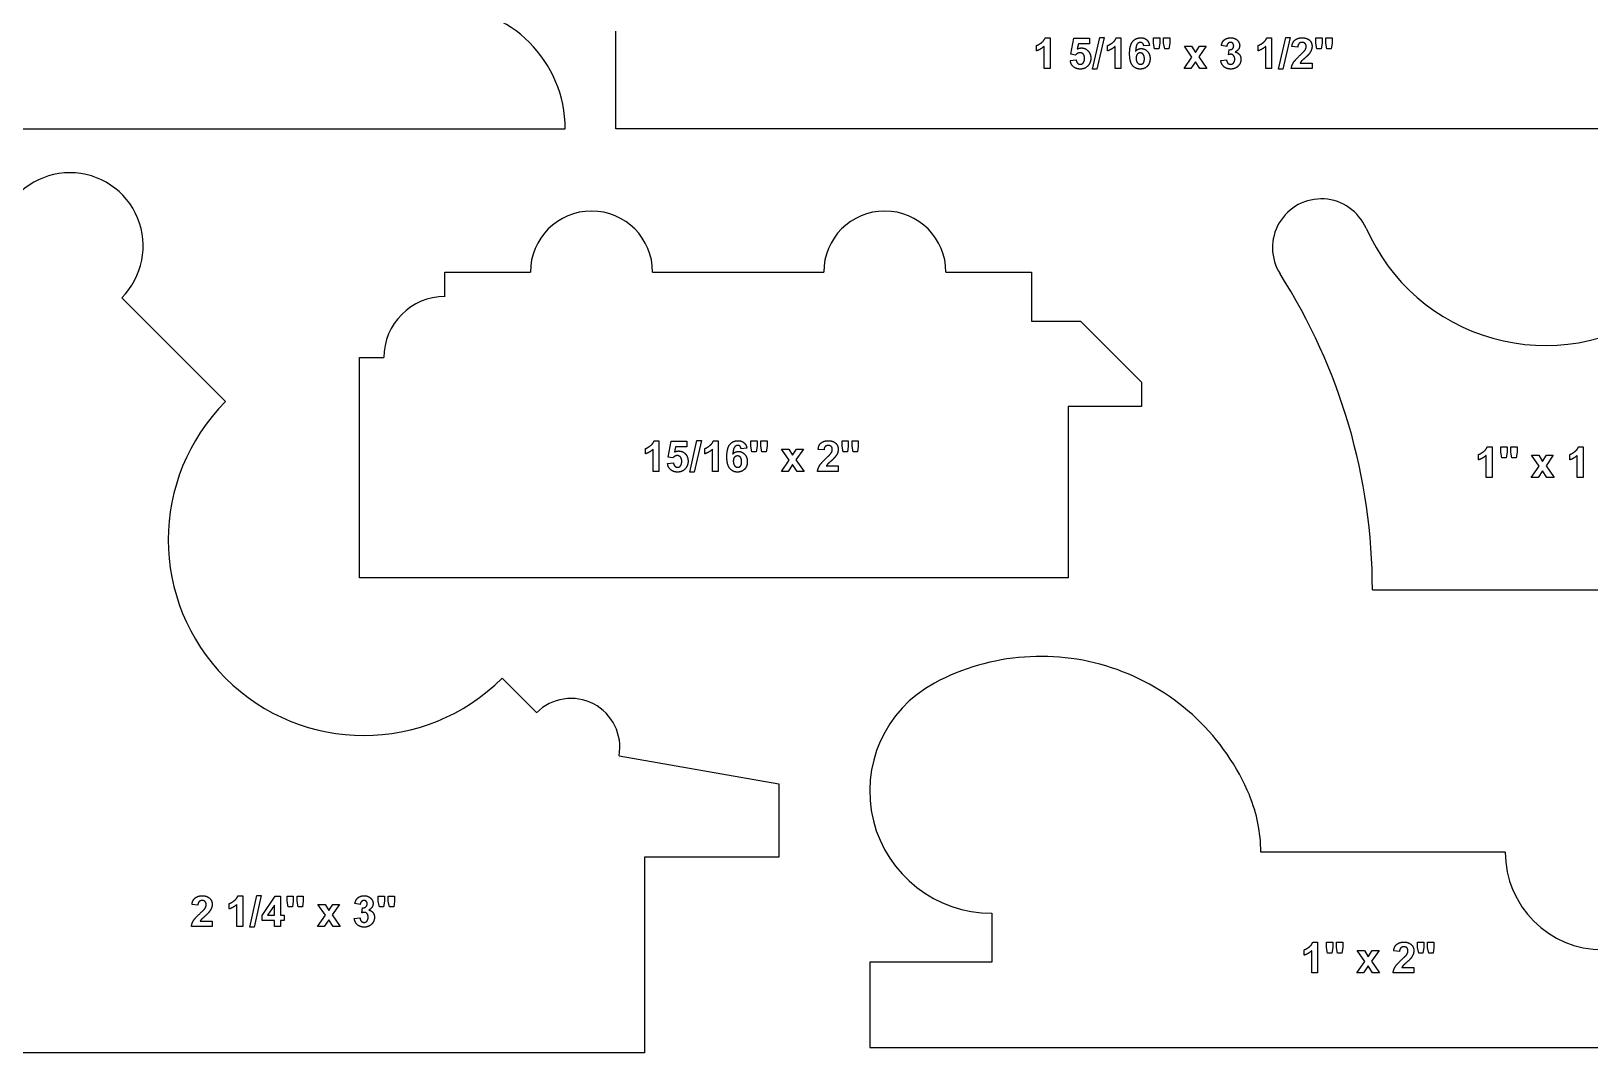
# Model space of a CAD drawing. Header units: millimetres. Extents: x -177 to 177, y -192 to 172.
# Drawn here: x -26.9 to 74.3, y -116.2 to -49.9 of the extents above; entities that cross this region are included whole.
import ezdxf

# ---------------------------------------------------------------- set-up
doc = ezdxf.new("R2010")
doc.units = ezdxf.units.MM
doc.header["$MEASUREMENT"] = 0
doc.layers.add('Default', color=18, linetype='Continuous')

msp = doc.modelspace()

# ---------------------------------------------------------------- linework, layer by layer
at = {"layer": 'Default', "color": 5}
for p, q in [((11.05, -56.23), (11.05, -49.88)), ((38.95, -50.31), (39.26, -50.31)), ((39.26, -50.31), (39.26, -52.31)), ((40.61, -51.38), (40.81, -50.34)), ((40.81, -50.34), (41.82, -50.34)), ((41.82, -50.34), (41.82, -50.7)), ((42.02, -52.34), (42.49, -50.29)), ((42.77, -50.29), (42.31, -52.34)), ((42.49, -50.29), (42.77, -50.29)), ((43.56, -50.31), (43.87, -50.31)), ((43.87, -50.31), (43.87, -52.31)), ((45.98, -50.65), (45.98, -50.32)), ((45.98, -50.32), (46.39, -50.32)), ((46.39, -50.32), (46.39, -50.65)), ((46.64, -50.65), (46.64, -50.32)), ((46.64, -50.32), (47.05, -50.32)), ((47.05, -50.32), (47.05, -50.65)), ((53.34, -50.31), (53.65, -50.31)), ((53.65, -50.31), (53.65, -52.31)), ((54.11, -52.34), (54.58, -50.29)), ((54.86, -50.29), (54.39, -52.34)), ((54.58, -50.29), (54.86, -50.29)), ((56.53, -50.65), (56.53, -50.32)), ((56.53, -50.32), (56.93, -50.32)), ((56.93, -50.32), (56.93, -50.65)), ((57.18, -50.65), (57.18, -50.32)), ((57.18, -50.32), (57.59, -50.32)), ((57.59, -50.32), (57.59, -50.65)), ((38.38, -51.16), (38.38, -50.81)), ((38.87, -52.31), (38.87, -50.87)), ((40.92, -51.43), (40.61, -51.38)), ((41.1, -50.7), (41.03, -51.03)), ((41.82, -50.7), (41.1, -50.7)), ((43, -51.16), (43, -50.81)), ((43.49, -52.31), (43.49, -50.87)), ((45.72, -50.8), (45.35, -50.84)), ((46.05, -51.02), (45.98, -50.65)), ((46.33, -51.02), (46.05, -51.02)), ((46.39, -50.65), (46.33, -51.02)), ((46.71, -51.02), (46.64, -50.65)), ((46.98, -51.02), (46.71, -51.02)), ((47.05, -50.65), (46.98, -51.02)), ((47.97, -52.31), (48.48, -51.56)), ((48.48, -51.56), (47.99, -50.86)), ((47.99, -50.86), (48.45, -50.86)), ((48.45, -50.86), (48.7, -51.26)), ((48.7, -51.26), (48.96, -50.86)), ((49.4, -50.86), (48.92, -51.55)), ((48.92, -51.55), (49.45, -52.31)), ((48.96, -50.86), (49.4, -50.86)), ((50.74, -50.87), (50.39, -50.81)), ((50.85, -51.41), (50.89, -51.08)), ((52.77, -51.16), (52.77, -50.81)), ((53.27, -52.31), (53.27, -50.87)), ((55.35, -50.91), (54.97, -50.87)), ((56.6, -51.02), (56.53, -50.65)), ((56.87, -51.02), (56.6, -51.02)), ((56.93, -50.65), (56.87, -51.02)), ((57.25, -51.02), (57.18, -50.65)), ((57.53, -51.02), (57.25, -51.02)), ((57.59, -50.65), (57.53, -51.02)), ((39.26, -52.31), (38.87, -52.31)), ((40.58, -51.79), (40.96, -51.75)), ((42.31, -52.34), (42.02, -52.34)), ((43.87, -52.31), (43.49, -52.31)), ((48.41, -52.31), (47.97, -52.31)), ((48.7, -51.86), (48.41, -52.31)), ((48.99, -52.31), (48.7, -51.86)), ((49.45, -52.31), (48.99, -52.31)), ((50.35, -51.78), (50.72, -51.74)), ((53.65, -52.31), (53.27, -52.31)), ((54.39, -52.34), (54.11, -52.34)), ((56.28, -52.31), (54.93, -52.31)), ((55.51, -51.95), (56.28, -51.95)), ((56.28, -51.95), (56.28, -52.31)), ((-55.73, -56.23), (7.77, -56.23)), ((99.95, -56.23), (11.05, -56.23)), ((-0.04, -67.12), (-0.04, -65.53)), ((-0.04, -65.53), (5.51, -65.53)), ((13.45, -65.53), (24.56, -65.53)), ((32.5, -65.53), (38.06, -65.53)), ((38.06, -65.53), (38.06, -68.7)), ((-21.03, -67.2), (-14.29, -73.93)), ((38.06, -68.7), (41.23, -68.7)), ((41.23, -68.7), (45.2, -72.67)), ((-5.6, -85.37), (-5.6, -71.08)), ((-5.6, -71.08), (-4.01, -71.08)), ((45.2, -72.67), (45.2, -74.26)), ((45.2, -74.26), (40.44, -74.26)), ((40.44, -74.26), (40.44, -85.37)), ((13.55, -76.47), (13.86, -76.47)), ((13.86, -76.47), (13.86, -78.47)), ((14.46, -77.55), (14.65, -76.51)), ((14.65, -76.51), (15.67, -76.51)), ((14.94, -76.86), (14.88, -77.2)), ((15.67, -76.86), (14.94, -76.86)), ((15.67, -76.51), (15.67, -76.86)), ((15.86, -78.51), (16.33, -76.46)), ((16.62, -76.46), (16.15, -78.51)), ((16.33, -76.46), (16.62, -76.46)), ((17.4, -76.47), (17.71, -76.47)), ((17.71, -76.47), (17.71, -78.47)), ((19.83, -76.82), (19.83, -76.48)), ((19.83, -76.48), (20.23, -76.48)), ((19.9, -77.19), (19.83, -76.82)), ((20.23, -76.82), (20.17, -77.19)), ((20.23, -76.48), (20.23, -76.82)), ((20.48, -76.82), (20.48, -76.48)), ((20.48, -76.48), (20.89, -76.48)), ((20.55, -77.19), (20.48, -76.82)), ((20.89, -76.82), (20.83, -77.19)), ((20.89, -76.48), (20.89, -76.82)), ((25.75, -76.82), (25.75, -76.48)), ((25.75, -76.48), (26.16, -76.48)), ((25.82, -77.19), (25.75, -76.82)), ((26.16, -76.82), (26.1, -77.19)), ((26.16, -76.48), (26.16, -76.82)), ((26.41, -76.82), (26.41, -76.48)), ((26.41, -76.48), (26.81, -76.48)), ((26.48, -77.19), (26.41, -76.82)), ((26.81, -76.82), (26.75, -77.19)), ((26.81, -76.48), (26.81, -76.82)), ((67.66, -76.86), (67.97, -76.86)), ((67.97, -76.86), (67.97, -78.86)), ((68.54, -77.21), (68.54, -76.88)), ((68.54, -76.88), (68.95, -76.88)), ((68.95, -76.88), (68.95, -77.21)), ((69.19, -77.21), (69.19, -76.88)), ((69.19, -76.88), (69.6, -76.88)), ((69.6, -76.88), (69.6, -77.21)), ((73.59, -76.86), (73.9, -76.86)), ((73.9, -76.86), (73.9, -78.86)), ((12.99, -77.32), (12.99, -76.98)), ((13.48, -78.47), (13.48, -77.03)), ((14.42, -77.95), (14.8, -77.91)), ((14.76, -77.59), (14.46, -77.55)), ((16.84, -77.32), (16.84, -76.98)), ((17.33, -78.47), (17.33, -77.03)), ((19.57, -76.96), (19.2, -77)), ((20.17, -77.19), (19.9, -77.19)), ((20.83, -77.19), (20.55, -77.19)), ((21.81, -78.47), (22.32, -77.73)), ((22.32, -77.73), (21.83, -77.03)), ((21.83, -77.03), (22.29, -77.03)), ((22.29, -77.03), (22.54, -77.42)), ((22.54, -77.42), (22.8, -77.03)), ((23.24, -77.03), (22.76, -77.71)), ((22.76, -77.71), (23.29, -78.47)), ((22.8, -77.03), (23.24, -77.03)), ((24.58, -77.07), (24.2, -77.04)), ((26.1, -77.19), (25.82, -77.19)), ((26.75, -77.19), (26.48, -77.19)), ((67.09, -77.72), (67.09, -77.37)), ((67.59, -78.86), (67.59, -77.43)), ((68.61, -77.58), (68.54, -77.21)), ((68.89, -77.58), (68.61, -77.58)), ((68.95, -77.21), (68.89, -77.58)), ((69.26, -77.58), (69.19, -77.21)), ((69.54, -77.58), (69.26, -77.58)), ((69.6, -77.21), (69.54, -77.58)), ((71.03, -78.12), (70.54, -77.42)), ((70.54, -77.42), (71.01, -77.42)), ((71.01, -77.42), (71.25, -77.82)), ((71.25, -77.82), (71.51, -77.42)), ((71.95, -77.42), (71.48, -78.1)), ((71.51, -77.42), (71.95, -77.42)), ((73.02, -77.72), (73.02, -77.37)), ((73.51, -78.86), (73.51, -77.43)), ((13.86, -78.47), (13.48, -78.47)), ((16.15, -78.51), (15.86, -78.51)), ((17.71, -78.47), (17.33, -78.47)), ((22.25, -78.47), (21.81, -78.47)), ((22.54, -78.02), (22.25, -78.47)), ((22.83, -78.47), (22.54, -78.02)), ((23.29, -78.47), (22.83, -78.47)), ((25.5, -78.47), (24.16, -78.47)), ((24.73, -78.11), (25.5, -78.11)), ((25.5, -78.11), (25.5, -78.47)), ((67.97, -78.86), (67.59, -78.86)), ((70.52, -78.86), (71.03, -78.12)), ((70.96, -78.86), (70.52, -78.86)), ((71.25, -78.42), (70.96, -78.86)), ((71.54, -78.86), (71.25, -78.42)), ((71.48, -78.1), (72, -78.86)), ((72, -78.86), (71.54, -78.86)), ((73.9, -78.86), (73.51, -78.86)), ((40.44, -85.37), (-5.6, -85.37)), ((60.2, -86.16), (85.46, -86.16)), ((3.67, -91.89), (5.91, -94.13)), ((11.28, -96.93), (21.64, -98.76)), ((21.64, -98.76), (21.64, -103.52)), ((68.83, -103.18), (52.96, -103.18)), ((21.64, -103.52), (12.91, -103.52)), ((12.91, -103.52), (12.91, -116.22)), ((-13.49, -106.02), (-13.17, -106.02)), ((-13.17, -106.02), (-13.17, -108.02)), ((-12.72, -108.06), (-12.25, -106.01)), ((-11.97, -106.01), (-12.43, -108.06)), ((-12.25, -106.01), (-11.97, -106.01)), ((-11.92, -107.3), (-11.06, -106.04)), ((-11.06, -106.04), (-10.73, -106.04)), ((-10.73, -106.04), (-10.73, -107.29)), ((-10.3, -106.37), (-10.3, -106.04)), ((-10.3, -106.04), (-9.89, -106.04)), ((-9.89, -106.04), (-9.89, -106.37)), ((-9.64, -106.37), (-9.64, -106.04)), ((-9.64, -106.04), (-9.24, -106.04)), ((-9.24, -106.04), (-9.24, -106.37)), ((-4.37, -106.37), (-4.37, -106.04)), ((-4.37, -106.04), (-3.97, -106.04)), ((-3.97, -106.04), (-3.97, -106.37)), ((-3.72, -106.37), (-3.72, -106.04)), ((-3.72, -106.04), (-3.31, -106.04)), ((-3.31, -106.04), (-3.31, -106.37)), ((-16.09, -106.63), (-16.47, -106.59)), ((-14.05, -106.88), (-14.05, -106.53)), ((-13.56, -108.02), (-13.56, -106.59)), ((-11.92, -107.63), (-11.92, -107.3)), ((-11.11, -106.64), (-11.56, -107.29)), ((-11.56, -107.29), (-11.11, -107.29)), ((-11.11, -107.29), (-11.11, -106.64)), ((-10.73, -107.29), (-10.48, -107.29)), ((-10.48, -107.29), (-10.48, -107.63)), ((-10.23, -106.74), (-10.3, -106.37)), ((-9.95, -106.74), (-10.23, -106.74)), ((-9.89, -106.37), (-9.95, -106.74)), ((-9.57, -106.74), (-9.64, -106.37)), ((-9.3, -106.74), (-9.57, -106.74)), ((-9.24, -106.37), (-9.3, -106.74)), ((-8.32, -108.02), (-7.8, -107.28)), ((-7.8, -107.28), (-8.29, -106.58)), ((-8.29, -106.58), (-7.83, -106.58)), ((-7.83, -106.58), (-7.59, -106.98)), ((-7.59, -106.98), (-7.33, -106.58)), ((-6.88, -106.58), (-7.36, -107.26)), ((-7.36, -107.26), (-6.84, -108.02)), ((-7.33, -106.58), (-6.88, -106.58)), ((-5.55, -106.59), (-5.89, -106.53)), ((-5.43, -107.13), (-5.39, -106.8)), ((-4.3, -106.74), (-4.37, -106.37)), ((-4.03, -106.74), (-4.3, -106.74)), ((-3.97, -106.37), (-4.03, -106.74)), ((-3.65, -106.74), (-3.72, -106.37)), ((-3.37, -106.74), (-3.65, -106.74)), ((-3.31, -106.37), (-3.37, -106.74)), ((35.49, -107.15), (35.49, -110.33)), ((-15.16, -108.02), (-16.51, -108.02)), ((-15.94, -107.67), (-15.16, -107.67)), ((-15.16, -107.67), (-15.16, -108.02)), ((-13.17, -108.02), (-13.56, -108.02)), ((-12.43, -108.06), (-12.72, -108.06)), ((-11.11, -107.63), (-11.92, -107.63)), ((-11.11, -108.02), (-11.11, -107.63)), ((-10.73, -108.02), (-11.11, -108.02)), ((-10.48, -107.63), (-10.73, -107.63)), ((-10.73, -107.63), (-10.73, -108.02)), ((-7.88, -108.02), (-8.32, -108.02)), ((-7.59, -107.58), (-7.88, -108.02)), ((-7.3, -108.02), (-7.59, -107.58)), ((-6.84, -108.02), (-7.3, -108.02)), ((-5.93, -107.5), (-5.56, -107.46)), ((56.33, -109.03), (56.64, -109.03)), ((56.64, -109.03), (56.64, -111.03)), ((57.21, -109.37), (57.21, -109.04)), ((57.21, -109.04), (57.62, -109.04)), ((57.62, -109.04), (57.62, -109.37)), ((57.87, -109.37), (57.87, -109.04)), ((57.87, -109.04), (58.27, -109.04)), ((58.27, -109.04), (58.27, -109.37)), ((63.14, -109.37), (63.14, -109.04)), ((63.14, -109.04), (63.54, -109.04)), ((63.54, -109.04), (63.54, -109.37)), ((63.79, -109.37), (63.79, -109.04)), ((63.79, -109.04), (64.2, -109.04)), ((64.2, -109.04), (64.2, -109.37)), ((35.49, -110.33), (27.56, -110.33)), ((27.56, -110.33), (27.56, -115.88)), ((55.77, -109.88), (55.77, -109.53)), ((56.26, -111.03), (56.26, -109.59)), ((57.28, -109.74), (57.21, -109.37)), ((57.56, -109.74), (57.28, -109.74)), ((57.62, -109.37), (57.56, -109.74)), ((57.94, -109.74), (57.87, -109.37)), ((58.21, -109.74), (57.94, -109.74)), ((58.27, -109.37), (58.21, -109.74)), ((59.19, -111.03), (59.71, -110.28)), ((59.71, -110.28), (59.22, -109.58)), ((59.22, -109.58), (59.68, -109.58)), ((59.68, -109.58), (59.92, -109.98)), ((59.92, -109.98), (60.18, -109.58)), ((60.63, -109.58), (60.15, -110.27)), ((60.15, -110.27), (60.67, -111.03)), ((60.18, -109.58), (60.63, -109.58)), ((61.96, -109.63), (61.58, -109.6)), ((63.21, -109.74), (63.14, -109.37)), ((63.48, -109.74), (63.21, -109.74)), ((63.54, -109.37), (63.48, -109.74)), ((63.86, -109.74), (63.79, -109.37)), ((64.14, -109.74), (63.86, -109.74)), ((64.2, -109.37), (64.14, -109.74)), ((56.64, -111.03), (56.26, -111.03)), ((59.63, -111.03), (59.19, -111.03)), ((59.92, -110.58), (59.63, -111.03)), ((60.21, -111.03), (59.92, -110.58)), ((60.67, -111.03), (60.21, -111.03)), ((62.89, -111.03), (61.54, -111.03)), ((62.12, -110.67), (62.89, -110.67)), ((62.89, -110.67), (62.89, -111.03)), ((12.91, -116.22), (-54.56, -116.22)), ((27.56, -115.88), (78.36, -115.88))]:
    msp.add_line(p, q, dxfattribs=at)
for centre, radius, start, end in [((-0.17, -56.23), 7.94, 0, 90), ((-24.4, -63.83), 4.76, 315, 225), ((9.48, -65.53), 3.97, 0, 180), ((28.53, -65.53), 3.97, 0, 180), ((56.88, -63.94), 3.17, 23.5445, 212.579), ((71.44, -57.59), 12.7, 203.5445, 305.1484), ((22.1, -86.16), 38.1, 0, 32.579), ((-0.04, -71.08), 3.97, 90, 180), ((-5.31, -82.91), 12.7, 135, 315), ((38.67, -105.17), 14.69, 22.6282, 118.0576), ((35.49, -99.22), 7.94, 118.0576, 270), ((8.15, -96.38), 3.17, 350, 135), ((43.43, -103.18), 9.52, 0, 22.6282), ((75.18, -103.18), 6.35, 180, 270)]:
    msp.add_arc(centre, radius, start, end, dxfattribs=at)
for points in [[(38.7, -50.63), (38.88, -50.49), (38.95, -50.31)], [(43.32, -50.63), (43.5, -50.49), (43.56, -50.31)], [(44.43, -51.34), (44.43, -50.79), (44.63, -50.55)], [(44.63, -50.55), (44.83, -50.31), (45.16, -50.31)], [(45.13, -50.61), (45.01, -50.61), (44.92, -50.72)], [(45.28, -50.67), (45.22, -50.61), (45.13, -50.61)], [(45.16, -50.31), (45.39, -50.31), (45.53, -50.43)], [(45.53, -50.43), (45.68, -50.56), (45.72, -50.8)], [(50.39, -50.81), (50.43, -50.64), (50.5, -50.53)], [(50.5, -50.53), (50.57, -50.43), (50.7, -50.37)], [(50.7, -50.37), (50.83, -50.31), (51, -50.31)], [(50.98, -50.61), (50.89, -50.61), (50.82, -50.68)], [(51.14, -50.67), (51.08, -50.61), (50.98, -50.61)], [(51, -50.31), (51.27, -50.31), (51.44, -50.48)], [(51.44, -50.48), (51.58, -50.63), (51.58, -50.81)], [(53.1, -50.63), (53.28, -50.49), (53.34, -50.31)], [(54.97, -50.87), (55.01, -50.57), (55.19, -50.44)], [(55.19, -50.44), (55.37, -50.31), (55.64, -50.31)], [(55.63, -50.61), (55.51, -50.61), (55.44, -50.68)], [(55.83, -50.68), (55.76, -50.61), (55.63, -50.61)], [(55.64, -50.31), (55.94, -50.31), (56.11, -50.46)], [(56.11, -50.46), (56.28, -50.62), (56.28, -50.86)], [(38.38, -50.81), (38.53, -50.76), (38.7, -50.63)], [(38.87, -50.87), (38.66, -51.06), (38.38, -51.16)], [(41.21, -51.28), (41.05, -51.28), (40.92, -51.43)], [(41.03, -51.03), (41.16, -50.97), (41.3, -50.97)], [(41.42, -51.37), (41.34, -51.28), (41.21, -51.28)], [(41.3, -50.97), (41.55, -50.97), (41.73, -51.16)], [(41.5, -51.65), (41.5, -51.46), (41.42, -51.37)], [(41.73, -51.16), (41.91, -51.34), (41.91, -51.64)], [(43, -50.81), (43.15, -50.76), (43.32, -50.63)], [(43.49, -50.87), (43.28, -51.06), (43, -51.16)], [(44.62, -52.11), (44.43, -51.87), (44.43, -51.34)], [(44.92, -50.72), (44.84, -50.83), (44.82, -51.18)], [(44.82, -51.18), (44.96, -51.01), (45.18, -51.01)], [(44.93, -51.38), (44.85, -51.47), (44.85, -51.64)], [(45.12, -51.29), (45, -51.29), (44.93, -51.38)], [(45.31, -51.38), (45.24, -51.29), (45.12, -51.29)], [(45.18, -51.01), (45.42, -51.01), (45.59, -51.19)], [(45.35, -50.84), (45.34, -50.72), (45.28, -50.67)], [(45.39, -51.67), (45.39, -51.48), (45.31, -51.38)], [(45.59, -51.19), (45.76, -51.37), (45.76, -51.66)], [(50.82, -50.68), (50.75, -50.75), (50.74, -50.87)], [(51.01, -51.38), (50.94, -51.38), (50.85, -51.41)], [(50.89, -51.08), (51.04, -51.09), (51.12, -51.02)], [(51.18, -51.46), (51.11, -51.38), (51.01, -51.38)], [(51.12, -51.02), (51.19, -50.95), (51.19, -50.83)], [(51.19, -50.83), (51.19, -50.73), (51.14, -50.67)], [(51.26, -51.7), (51.26, -51.55), (51.18, -51.46)], [(51.58, -50.81), (51.58, -51.07), (51.29, -51.23)], [(51.29, -51.23), (51.46, -51.27), (51.56, -51.39)], [(51.56, -51.39), (51.66, -51.52), (51.66, -51.71)], [(52.77, -50.81), (52.92, -50.76), (53.1, -50.63)], [(53.27, -50.87), (53.06, -51.06), (52.77, -51.16)], [(55.07, -51.92), (55.18, -51.74), (55.5, -51.44)], [(55.44, -50.68), (55.37, -50.75), (55.35, -50.91)], [(55.5, -51.44), (55.76, -51.2), (55.82, -51.11)], [(55.82, -51.62), (55.63, -51.79), (55.58, -51.84)], [(55.82, -51.11), (55.9, -51), (55.9, -50.88)], [(56.08, -51.37), (56.01, -51.46), (55.82, -51.62)], [(55.9, -50.88), (55.9, -50.75), (55.83, -50.68)], [(56.23, -51.11), (56.18, -51.24), (56.08, -51.37)], [(56.28, -50.86), (56.28, -50.99), (56.23, -51.11)], [(40.78, -52.19), (40.61, -52.04), (40.58, -51.79)], [(41.23, -52.34), (40.96, -52.34), (40.78, -52.19)], [(40.96, -51.75), (40.98, -51.88), (41.05, -51.96)], [(41.05, -51.96), (41.13, -52.03), (41.23, -52.03)], [(41.23, -52.03), (41.34, -52.03), (41.42, -51.94)], [(41.77, -52.08), (41.57, -52.34), (41.23, -52.34)], [(41.42, -51.94), (41.5, -51.84), (41.5, -51.65)], [(41.91, -51.64), (41.91, -51.88), (41.77, -52.08)], [(45.12, -52.34), (44.82, -52.34), (44.62, -52.11)], [(44.85, -51.64), (44.85, -51.83), (44.94, -51.93)], [(44.94, -51.93), (45.02, -52.03), (45.14, -52.03)], [(45.58, -52.16), (45.4, -52.34), (45.12, -52.34)], [(45.14, -52.03), (45.25, -52.03), (45.32, -51.95)], [(45.32, -51.95), (45.39, -51.87), (45.39, -51.67)], [(45.76, -51.66), (45.76, -51.97), (45.58, -52.16)], [(50.56, -52.19), (50.38, -52.03), (50.35, -51.78)], [(51, -52.34), (50.73, -52.34), (50.56, -52.19)], [(50.72, -51.74), (50.74, -51.88), (50.81, -51.96)], [(50.81, -51.96), (50.89, -52.03), (50.99, -52.03)], [(50.99, -52.03), (51.1, -52.03), (51.18, -51.94)], [(51.47, -52.16), (51.28, -52.34), (51, -52.34)], [(51.18, -51.94), (51.26, -51.85), (51.26, -51.7)], [(51.66, -51.71), (51.66, -51.97), (51.47, -52.16)], [(54.93, -52.31), (54.96, -52.1), (55.07, -51.92)], [(55.58, -51.84), (55.54, -51.9), (55.51, -51.95)], [(12.99, -76.98), (13.14, -76.93), (13.31, -76.79)], [(13.31, -76.79), (13.49, -76.65), (13.55, -76.47)], [(16.84, -76.98), (16.99, -76.93), (17.16, -76.79)], [(17.16, -76.79), (17.34, -76.65), (17.4, -76.47)], [(18.27, -77.5), (18.27, -76.95), (18.47, -76.71)], [(18.47, -76.71), (18.68, -76.47), (19, -76.47)], [(18.77, -76.89), (18.68, -77), (18.66, -77.34)], [(18.97, -76.78), (18.85, -76.78), (18.77, -76.89)], [(19.12, -76.83), (19.07, -76.78), (18.97, -76.78)], [(19, -76.47), (19.23, -76.47), (19.38, -76.6)], [(19.2, -77), (19.18, -76.89), (19.12, -76.83)], [(19.38, -76.6), (19.53, -76.72), (19.57, -76.96)], [(24.2, -77.04), (24.23, -76.73), (24.41, -76.6)], [(24.41, -76.6), (24.59, -76.47), (24.87, -76.47)], [(24.66, -76.85), (24.59, -76.92), (24.58, -77.07)], [(24.86, -76.78), (24.73, -76.78), (24.66, -76.85)], [(25.05, -76.85), (24.98, -76.78), (24.86, -76.78)], [(24.87, -76.47), (25.16, -76.47), (25.33, -76.63)], [(25.12, -77.04), (25.12, -76.92), (25.05, -76.85)], [(25.33, -76.63), (25.5, -76.79), (25.5, -77.02)], [(67.42, -77.18), (67.6, -77.05), (67.66, -76.86)], [(73.35, -77.18), (73.52, -77.05), (73.59, -76.86)], [(13.48, -77.03), (13.27, -77.23), (12.99, -77.32)], [(14.63, -78.36), (14.45, -78.21), (14.42, -77.95)], [(15.05, -77.44), (14.89, -77.44), (14.76, -77.59)], [(14.8, -77.91), (14.82, -78.04), (14.89, -78.12)], [(14.88, -77.2), (15.01, -77.14), (15.14, -77.14)], [(15.26, -77.54), (15.18, -77.44), (15.05, -77.44)], [(15.14, -77.14), (15.4, -77.14), (15.57, -77.32)], [(15.34, -77.81), (15.34, -77.63), (15.26, -77.54)], [(15.26, -78.1), (15.34, -78), (15.34, -77.81)], [(15.57, -77.32), (15.75, -77.51), (15.75, -77.8)], [(15.75, -77.8), (15.75, -78.05), (15.61, -78.24)], [(17.33, -77.03), (17.12, -77.23), (16.84, -77.32)], [(18.46, -78.27), (18.27, -78.04), (18.27, -77.5)], [(18.66, -77.34), (18.8, -77.17), (19.02, -77.17)], [(18.77, -77.54), (18.69, -77.63), (18.69, -77.8)], [(18.69, -77.8), (18.69, -77.99), (18.78, -78.1)], [(18.96, -77.46), (18.85, -77.46), (18.77, -77.54)], [(19.15, -77.55), (19.08, -77.46), (18.96, -77.46)], [(19.02, -77.17), (19.26, -77.17), (19.43, -77.36)], [(19.23, -77.84), (19.23, -77.64), (19.15, -77.55)], [(19.16, -78.11), (19.23, -78.03), (19.23, -77.84)], [(19.6, -77.83), (19.6, -78.14), (19.42, -78.32)], [(19.43, -77.36), (19.6, -77.54), (19.6, -77.83)], [(24.29, -78.09), (24.4, -77.91), (24.72, -77.61)], [(24.72, -77.61), (24.98, -77.37), (25.04, -77.28)], [(25.04, -77.79), (24.86, -77.95), (24.81, -78.01)], [(25.04, -77.28), (25.12, -77.16), (25.12, -77.04)], [(25.3, -77.53), (25.23, -77.62), (25.04, -77.79)], [(25.46, -77.28), (25.41, -77.4), (25.3, -77.53)], [(25.5, -77.02), (25.5, -77.16), (25.46, -77.28)], [(67.09, -77.37), (67.24, -77.32), (67.42, -77.18)], [(67.59, -77.43), (67.38, -77.62), (67.09, -77.72)], [(73.02, -77.37), (73.17, -77.32), (73.35, -77.18)], [(73.51, -77.43), (73.3, -77.62), (73.02, -77.72)], [(15.07, -78.51), (14.8, -78.51), (14.63, -78.36)], [(14.89, -78.12), (14.97, -78.2), (15.07, -78.2)], [(15.07, -78.2), (15.19, -78.2), (15.26, -78.1)], [(15.61, -78.24), (15.42, -78.51), (15.07, -78.51)], [(18.96, -78.51), (18.66, -78.51), (18.46, -78.27)], [(18.78, -78.1), (18.87, -78.2), (18.98, -78.2)], [(19.42, -78.32), (19.24, -78.51), (18.96, -78.51)], [(18.98, -78.2), (19.09, -78.2), (19.16, -78.11)], [(24.16, -78.47), (24.18, -78.27), (24.29, -78.09)], [(24.81, -78.01), (24.76, -78.06), (24.73, -78.11)], [(-16.47, -106.59), (-16.44, -106.29), (-16.26, -106.16)], [(-16.26, -106.16), (-16.07, -106.02), (-15.8, -106.02)], [(-15.8, -106.02), (-15.5, -106.02), (-15.33, -106.18)], [(-15.33, -106.18), (-15.16, -106.34), (-15.16, -106.58)], [(-13.73, -106.34), (-13.55, -106.21), (-13.49, -106.02)], [(-5.89, -106.53), (-5.85, -106.36), (-5.78, -106.25)], [(-5.78, -106.25), (-5.71, -106.14), (-5.58, -106.08)], [(-5.58, -106.08), (-5.45, -106.02), (-5.29, -106.02)], [(-5.29, -106.02), (-5.01, -106.02), (-4.84, -106.2)], [(-4.84, -106.2), (-4.71, -106.35), (-4.71, -106.53)], [(-16.38, -107.64), (-16.27, -107.46), (-15.94, -107.16)], [(-16, -106.4), (-16.08, -106.47), (-16.09, -106.63)], [(-15.81, -106.33), (-15.93, -106.33), (-16, -106.4)], [(-15.94, -107.16), (-15.68, -106.92), (-15.62, -106.83)], [(-15.62, -106.4), (-15.69, -106.33), (-15.81, -106.33)], [(-15.55, -106.6), (-15.55, -106.47), (-15.62, -106.4)], [(-15.62, -106.83), (-15.55, -106.71), (-15.55, -106.6)], [(-15.37, -107.09), (-15.44, -107.17), (-15.62, -107.34)], [(-15.21, -106.83), (-15.26, -106.95), (-15.37, -107.09)], [(-15.16, -106.58), (-15.16, -106.71), (-15.21, -106.83)], [(-14.05, -106.53), (-13.9, -106.48), (-13.73, -106.34)], [(-13.56, -106.59), (-13.77, -106.78), (-14.05, -106.88)], [(-5.46, -106.4), (-5.53, -106.46), (-5.55, -106.59)], [(-5.3, -106.33), (-5.4, -106.33), (-5.46, -106.4)], [(-5.27, -107.1), (-5.34, -107.1), (-5.43, -107.13)], [(-5.39, -106.8), (-5.24, -106.81), (-5.17, -106.73)], [(-5.15, -106.39), (-5.2, -106.33), (-5.3, -106.33)], [(-5.1, -107.18), (-5.17, -107.1), (-5.27, -107.1)], [(-5.17, -106.73), (-5.09, -106.66), (-5.09, -106.55)], [(-5.09, -106.55), (-5.09, -106.45), (-5.15, -106.39)], [(-5.03, -107.41), (-5.03, -107.27), (-5.1, -107.18)], [(-4.71, -106.53), (-4.71, -106.79), (-4.99, -106.95)], [(-4.99, -106.95), (-4.82, -106.98), (-4.72, -107.11)], [(-4.72, -107.11), (-4.62, -107.24), (-4.62, -107.42)], [(-16.51, -108.02), (-16.49, -107.82), (-16.38, -107.64)], [(-15.86, -107.56), (-15.91, -107.61), (-15.94, -107.67)], [(-15.62, -107.34), (-15.81, -107.51), (-15.86, -107.56)], [(-5.72, -107.91), (-5.9, -107.75), (-5.93, -107.5)], [(-5.28, -108.06), (-5.55, -108.06), (-5.72, -107.91)], [(-5.56, -107.46), (-5.54, -107.6), (-5.47, -107.68)], [(-5.47, -107.68), (-5.39, -107.75), (-5.29, -107.75)], [(-5.29, -107.75), (-5.18, -107.75), (-5.1, -107.66)], [(-4.81, -107.87), (-5, -108.06), (-5.28, -108.06)], [(-5.1, -107.66), (-5.03, -107.57), (-5.03, -107.41)], [(-4.62, -107.42), (-4.62, -107.69), (-4.81, -107.87)], [(56.09, -109.35), (56.27, -109.21), (56.33, -109.03)], [(61.58, -109.6), (61.62, -109.29), (61.8, -109.16)], [(61.8, -109.16), (61.98, -109.03), (62.25, -109.03)], [(62.24, -109.34), (62.12, -109.34), (62.05, -109.4)], [(62.44, -109.4), (62.37, -109.34), (62.24, -109.34)], [(62.25, -109.03), (62.55, -109.03), (62.72, -109.19)], [(62.72, -109.19), (62.89, -109.34), (62.89, -109.58)], [(55.77, -109.53), (55.92, -109.48), (56.09, -109.35)], [(56.26, -109.59), (56.05, -109.79), (55.77, -109.88)], [(61.68, -110.64), (61.79, -110.46), (62.11, -110.16)], [(62.05, -109.4), (61.98, -109.47), (61.96, -109.63)], [(62.11, -110.16), (62.37, -109.92), (62.43, -109.84)], [(62.43, -110.34), (62.24, -110.51), (62.19, -110.56)], [(62.43, -109.84), (62.51, -109.72), (62.51, -109.6)], [(62.69, -110.09), (62.62, -110.18), (62.43, -110.34)], [(62.51, -109.6), (62.51, -109.47), (62.44, -109.4)], [(62.84, -109.84), (62.79, -109.96), (62.69, -110.09)], [(62.89, -109.58), (62.89, -109.71), (62.84, -109.84)], [(61.54, -111.03), (61.57, -110.83), (61.68, -110.64)], [(62.19, -110.56), (62.15, -110.62), (62.12, -110.67)]]:
    msp.add_open_spline(points, degree=2, dxfattribs=at)

doc.saveas('drawing.dxf')
